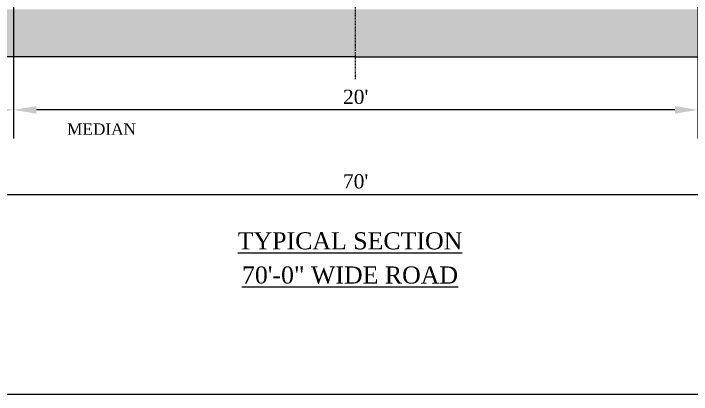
# Model space of a CAD drawing. Header units: inches. Extents: x 295786 to 300745, y 68261 to 70432.
# Drawn here: x 296154.2 to 296392, y 70035.5 to 70169.2 of the extents above; entities that cross this region are included whole.
import ezdxf
from ezdxf.enums import TextEntityAlignment as Align

# ---------------------------------------------------------------- set-up
doc = ezdxf.new("R2010")
doc.units = ezdxf.units.IN
doc.header["$MEASUREMENT"] = 0
doc.linetypes.add('DASHDOTX2', pattern=[2, 1, -0.5, 0, -0.5])
for name, color, linetype in [('A-TYP-H-TEXT', 2, 'Continuous'), ('BOLD  DIM', 230, 'Continuous'), ('new line', 2, 'Continuous'), ('TEXT', 6, 'Continuous'), ('TITLE', 1, 'Continuous')]:
    doc.layers.add(name, color=color, linetype=linetype)
doc.styles.add('HADINGS', font='times.ttf')
doc.dimstyles.new('Dim 120', dxfattribs={"dimtxt": 5, "dimasz": 10, "dimexe": 10, "dimexo": 4, "dimgap": 8, "dimtad": 1, "dimdec": 0, "dimzin": 0, "dimdsep": 46, "dimlunit": 4, "dimtxsty": 'HADINGS', "dimcen": 1, "dimclrd": 1, "dimclre": 1, "dimclrt": 3, "dimadec": 3, "dimazin": 0, "dimtfac": 1, "dimtdec": 0, "dimtmove": 2, "dimatfit": 3, "dimfxl": 0, "dimtolj": 1, "dimtzin": 0, "dimarcsym": 0})

# ---------------------------------------------------------------- blocks, each defined once
blk = doc.blocks.new('*D14')
at = {"layer": 'Defpoints', "color": 0, "transparency": 16777216}
for p in [(296154.22, 70178.66), (296394.22, 70178.66), (296154.22, 70135.39)]:
    blk.add_point(p, dxfattribs=at)
at = {"layer": 'TITLE', "color": 1, "lineweight": -2, "transparency": 16777216}
for p, q in [((296154.22, 70174.66), (296154.22, 70125.39)), ((296394.22, 70174.66), (296394.22, 70125.39)), ((296386.22, 70135.39), (296162.22, 70135.39))]:
    blk.add_line(p, q, dxfattribs=at)
at = {"layer": 'TITLE', "color": 1, "transparency": 16777216}
for points in [[(296162.22, 70136.72), (296162.22, 70134.05), (296154.22, 70135.39)], [(296386.22, 70136.72), (296386.22, 70134.05), (296394.22, 70135.39)]]:
    blk.add_solid(points, dxfattribs=at)
at = {"layer": 'TITLE', "color": 3, "transparency": 16777216, "insert": (296274.22, 70139.93), "char_height": 5, "attachment_point": 5, "style": 'HADINGS'}
blk.add_mtext("\\A1;20'", dxfattribs=at)
blk = doc.blocks.new('*D15')
at = {"layer": 'Defpoints', "color": 0, "transparency": 16777216}
for p in [(296154.22, 70178.66), (295914.21, 70170.64), (295914.21, 70135.39)]:
    blk.add_point(p, dxfattribs=at)
at = {"layer": 'TITLE', "color": 1, "lineweight": -2, "transparency": 16777216}
for p, q in [((296154.22, 70174.66), (296154.22, 70125.39)), ((295914.21, 70166.64), (295914.21, 70125.39)), ((296146.22, 70135.39), (295922.21, 70135.39))]:
    blk.add_line(p, q, dxfattribs=at)
at = {"layer": 'TITLE', "color": 1, "transparency": 16777216}
for points in [[(295922.21, 70136.72), (295922.21, 70134.05), (295914.21, 70135.39)], [(296146.22, 70136.72), (296146.22, 70134.05), (296154.22, 70135.39)]]:
    blk.add_solid(points, dxfattribs=at)
at = {"layer": 'TITLE', "color": 3, "transparency": 16777216, "insert": (296034.22, 70139.93), "char_height": 5, "attachment_point": 5, "style": 'HADINGS'}
blk.add_mtext("\\A1;20'", dxfattribs=at)
blk = doc.blocks.new('*D16')
at = {"layer": 'Defpoints', "color": 0, "transparency": 16777216}
for p in [(295854.1, 70125.39), (296694.3, 70125.39), (296694.3, 70105.73)]:
    blk.add_point(p, dxfattribs=at)
at = {"layer": 'TITLE', "color": 1, "lineweight": -2, "transparency": 16777216}
for p, q in [((295854.1, 70121.39), (295854.1, 70095.73)), ((296694.3, 70121.39), (296694.3, 70095.73)), ((295862.1, 70105.73), (296686.3, 70105.73))]:
    blk.add_line(p, q, dxfattribs=at)
at = {"layer": 'TITLE', "color": 1, "transparency": 16777216}
for points in [[(295862.1, 70107.07), (295862.1, 70104.4), (295854.1, 70105.73)], [(296686.3, 70107.07), (296686.3, 70104.4), (296694.3, 70105.73)]]:
    blk.add_solid(points, dxfattribs=at)
at = {"layer": 'TITLE', "color": 3, "transparency": 16777216, "insert": (296274.2, 70110.28), "char_height": 5, "attachment_point": 5, "style": 'HADINGS'}
blk.add_mtext("\\A1;70'", dxfattribs=at)

msp = doc.modelspace()

# ---------------------------------------------------------------- hatches: boundary and pattern name
at = {"layer": 'new line'}
h = msp.add_hatch(dxfattribs=at)
h.set_pattern_fill('DOTS', color=256, scale=50, style=0)
h.set_pattern_definition([(0, (177799.2117, 32226.1364), (1.5625, 3.125), [0, -3.125])])
h.paths.add_polyline_path([(295854.0956629, 70170.64028234), (295854.0956629, 70190.89263964), (295908.21427499, 70190.89263964), (295908.21427499, 70187.73682606), (295902.23709328, 70187.73682606), (295902.23709328, 70178.73682606), (295914.21427499, 70178.73682606), (295914.21432916, 70170.64028234), (296274.22077431, 70170.69909789), (296274.22077431, 70153.9748249), (295806.22385179, 70154.1373405), (295806.25381189, 70198.89263964), (295848.0956629, 70198.89263964), (295848.0956629, 70170.64028234)])
h = msp.add_hatch(dxfattribs=at)
h.set_pattern_fill('DOTS', color=256, scale=50, style=0)
h.set_pattern_definition([(0, (177979.2183, 32226.1364), (1.5625, 3.125), [0, -3.125])])
h.paths.add_polyline_path([(296694.32306743, 70170.64028234), (296694.32306743, 70190.89263964), (296640.20445534, 70190.89263964), (296640.20445534, 70187.73682606), (296646.18163705, 70187.73682606), (296646.18163705, 70178.73682606), (296634.20445534, 70178.73682606), (296634.20440117, 70170.64028234), (296274.22077431, 70170.69909789), (296274.22077431, 70153.9748249), (296742.19487854, 70154.1373405), (296742.16491844, 70198.89263964), (296700.32306743, 70198.89263964), (296700.32306743, 70170.64028234)])

# ---------------------------------------------------------------- linework, layer by layer
at = {"layer": 'BOLD  DIM', "color": 1, "linetype": 'DASHDOTX2', "ltscale": 0.45}
msp.add_line((296274.22077431, 70146.15888532), (296274.22077431, 70408.1468389), dxfattribs=at)
at = {"layer": 'Defpoints'}
msp.add_lwpolyline([(295786.42355002, 70432.25048041), (296761.97236202, 70432.25048041), (296761.97236202, 70035.51900521), (295786.42355002, 70035.51900521)], close=True, dxfattribs=at)
at = {"layer": 'TITLE', "color": 2}
for q in [(295806.22385179, 70154.1373405), (296742.17206025, 70154.1373405)]:
    msp.add_line((296274.22077431, 70153.9748249), q, dxfattribs=at)

# ---------------------------------------------------------------- texts
at = {"layer": 'A-TYP-H-TEXT', "color": 6, "style": 'HADINGS'}
for s, p in [('%%UTYPICAL SECTION', (296272.24618571, 70089.43855336)), ('%%U70\'-0" WIDE ROAD', (296272.24618571, 70077.43855336))]:
    msp.add_text(s, height=5.9999999891, dxfattribs=at).set_placement(p, align=Align.MIDDLE_CENTER)
at = {"layer": 'TEXT', "color": 3, "style": 'HADINGS'}
msp.add_text('MEDIAN', height=4, dxfattribs=at).set_placement((296172.99748564, 70126.65018267))

# ---------------------------------------------------------------- dimensions: what is measured, and where the dimension line sits
at = {"layer": 'TITLE'}
for base, p1, p2, picture, middle in [((295914.21432916, 70135.38640531), (296154.22077431, 70178.65921426), (295914.21432916, 70170.64028234), '*D15', (296034.21755173, 70139.92966414)), ((296154.22077431, 70135.38640531), (296394.22077431, 70178.65921426), (296154.22077431, 70178.65921426), '*D14', (296274.22077431, 70139.92966414)), ((296694.30024914, 70105.73247398), (295854.0956629, 70125.38640531), (296694.30024914, 70125.38640531), '*D16', (296274.19795602, 70110.28294262))]:
    dim = msp.add_linear_dim(base=base, p1=p1, p2=p2, dimstyle='Dim 120', override={"dimasz": 8, "dimgap": 2}, dxfattribs=at)
    dim.commit()
    dim.dimension.update_dxf_attribs({"geometry": picture, "text_midpoint": middle})

doc.saveas('drawing.dxf')
